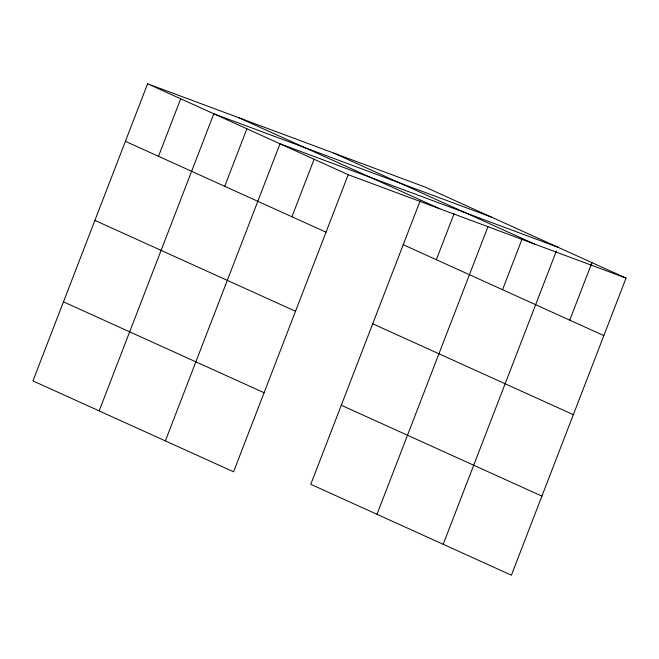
<?xml version="1.0" encoding="UTF-8"?>
<svg xmlns="http://www.w3.org/2000/svg" width="659" height="659" viewBox="0 0 659 659"><rect width="100%" height="100%" fill="white"/><g stroke="black" fill="none" stroke-linecap="round" stroke-linejoin="round"><path stroke-width="0.99" d="M147.6 83.8L32.95 380.91L233.574 471.803L348.216 174.693L147.6 83.8L425.426 187.197L626.05 278.09L511.4 575.2L310.784 484.307L420.244 200.616M158.506 156.315L180.698 98.801M99.155 410.903L213.804 113.793L491.63 217.19M224.711 186.308L246.903 128.793M165.36 440.896L280.009 143.786L557.835 247.183M291.921 216.753L314.112 159.239M436.332 259.712L454.092 213.697M376.989 514.3L487.932 226.778M502.545 289.705L522.142 238.896M443.194 544.301L556.361 251.021M569.747 320.15L591.947 262.636M348.216 174.693L626.05 278.09M333.742 153.077L534.367 243.97M239.283 117.92L439.907 208.812M403.234 244.711L603.858 335.604M125.399 141.314L326.024 232.207M372.722 323.783L573.346 414.668M94.896 220.386L295.52 311.27M341.288 405.244L541.912 496.136M63.462 301.847L264.086 392.739"/></g></svg>
